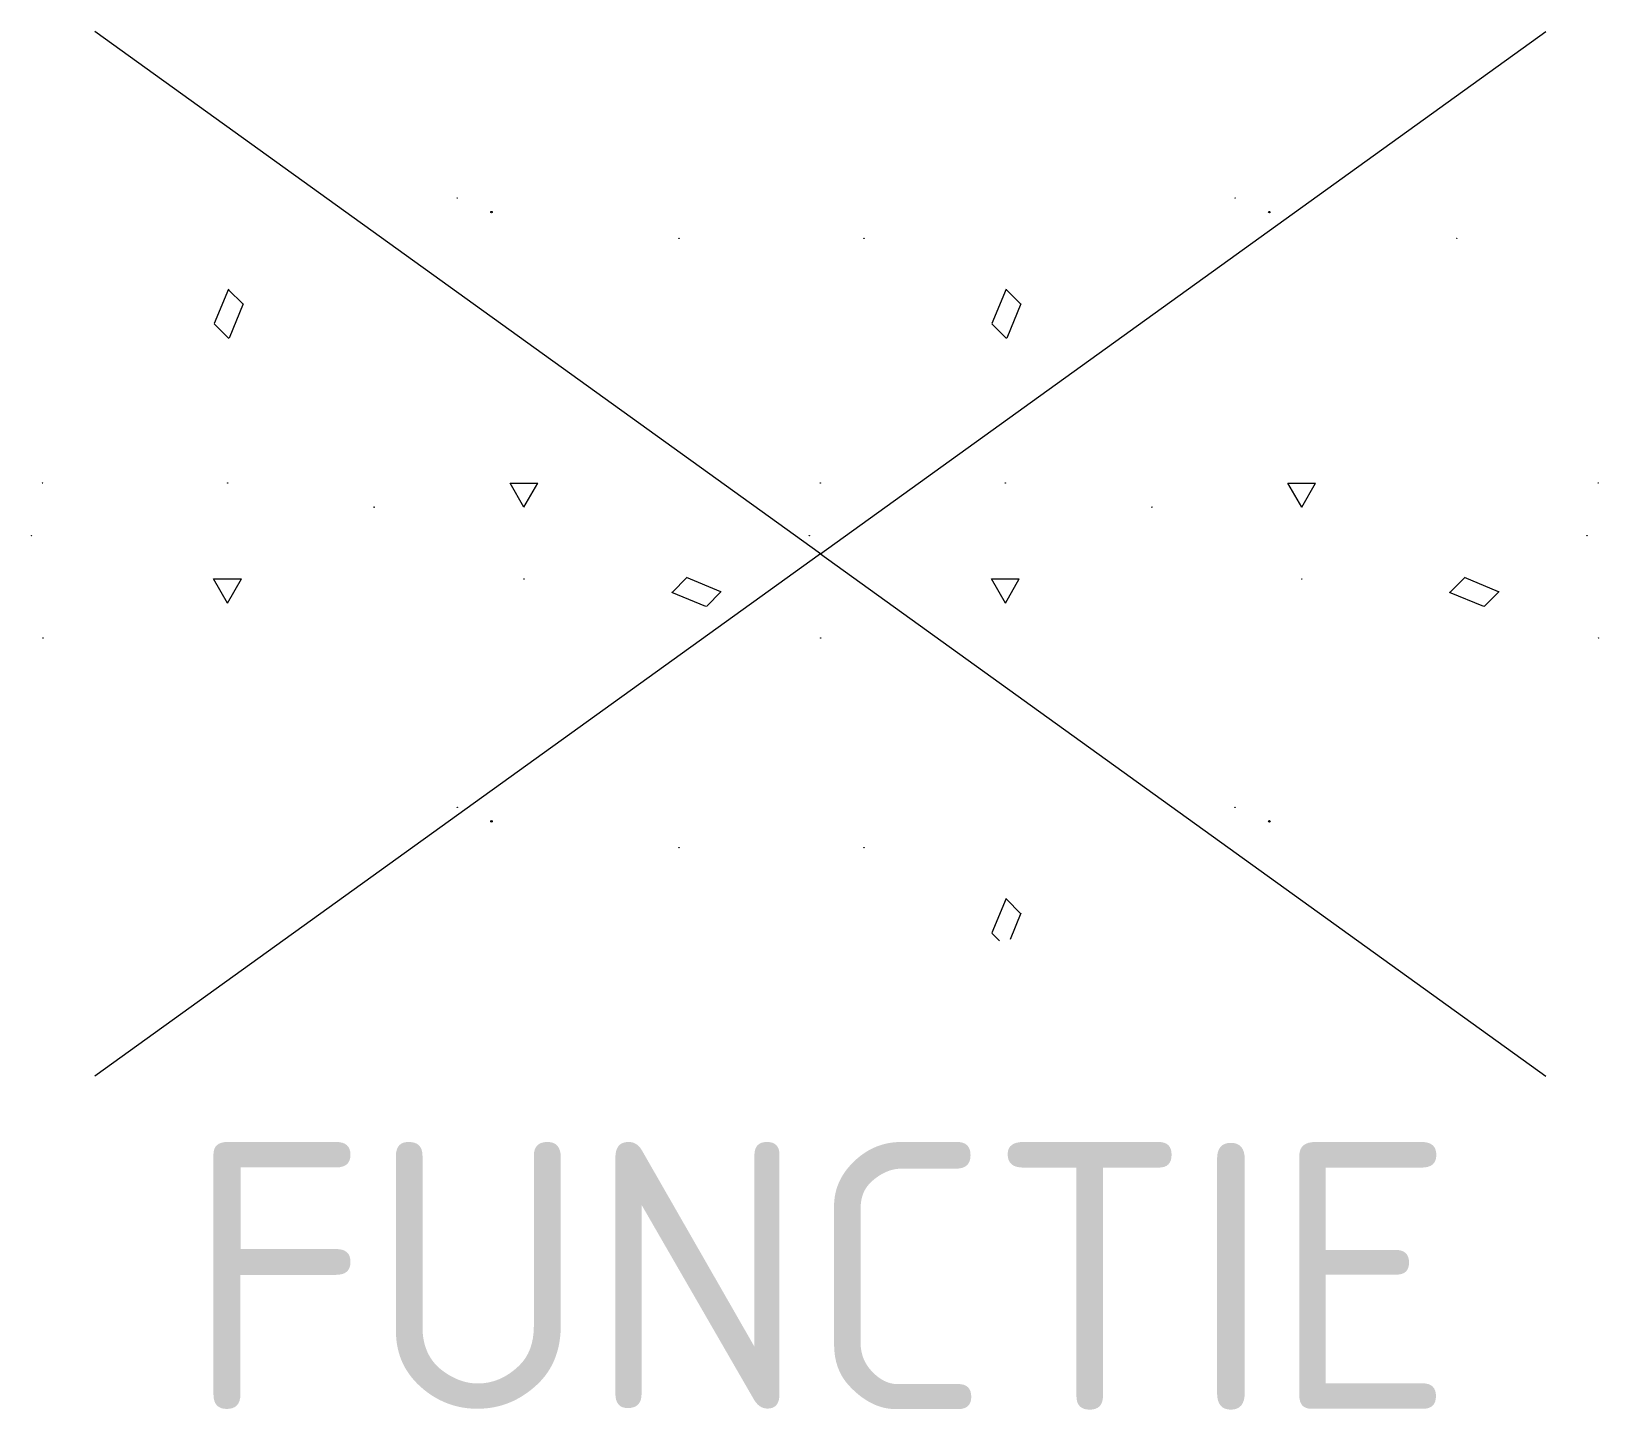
# Model space of a CAD drawing. Header units: metres. Extents: x -5.3 to 5.3, y -5.8 to 3.5.
import ezdxf
from ezdxf.enums import TextEntityAlignment as Align

# ---------------------------------------------------------------- set-up
doc = ezdxf.new("R2010")
doc.units = ezdxf.units.M
doc.styles.add('NLCS-ISO', font='NLCS-ISO.ttf')

msp = doc.modelspace()

# ---------------------------------------------------------------- linework, layer by layer
for p, q in [((0, 0), (-4.895, 3.524)), ((0, 0), (4.895, 3.524)), ((-3.994, 1.785), (-4.09, 1.554)), ((-3.995, 1.783), (-3.895, 1.683)), ((1.254, 1.785), (1.158, 1.554)), ((1.253, 1.783), (1.353, 1.683)), ((-3.894, 1.685), (-3.99, 1.454)), ((1.354, 1.685), (1.258, 1.454)), ((-4.091, 1.552), (-3.991, 1.452)), ((1.157, 1.552), (1.257, 1.452)), ((-2.094, 0.477), (-1.906, 0.477)), ((-2, 0.315), (-2.094, 0.477)), ((-2, 0.315), (-1.906, 0.477)), ((3.155, 0.477), (3.342, 0.477)), ((3.249, 0.315), (3.155, 0.477)), ((3.249, 0.315), (3.342, 0.477)), ((0, 0), (-4.895, -3.524)), ((0, 0), (4.895, -3.524)), ((-4.094, -0.17), (-3.906, -0.17)), ((-4, -0.333), (-4.094, -0.17)), ((-4, -0.333), (-3.906, -0.17)), ((-1, -0.261), (-0.9, -0.161)), ((-0.905, -0.159), (-0.674, -0.254)), ((1.155, -0.17), (1.342, -0.17)), ((1.249, -0.333), (1.155, -0.17)), ((1.249, -0.333), (1.342, -0.17)), ((4.249, -0.261), (4.349, -0.161)), ((4.344, -0.159), (4.575, -0.254)), ((-1.005, -0.259), (-0.774, -0.354)), ((-0.769, -0.356), (-0.669, -0.256)), ((4.244, -0.259), (4.475, -0.354)), ((4.48, -0.356), (4.58, -0.256)), ((1.254, -2.326), (1.158, -2.557)), ((1.253, -2.329), (1.353, -2.429)), ((1.354, -2.426), (1.281, -2.603)), ((1.157, -2.56), (1.21, -2.612))]:
    msp.add_line(p, q)
for centre, radius in [((-2.45, 2.401), 0.00119), ((2.799, 2.401), 0.00119), ((-2.219, 2.305), 0.00491), ((3.03, 2.305), 0.00491), ((-0.953, 2.128), 0.00119), ((0.295, 2.128), 0.00119), ((4.295, 2.128), 0.00119), ((-5.249, 0.477), 0.00119), ((-4, 0.477), 0.00119), ((0, 0.477), 0.00119), ((1.249, 0.477), 0.00119), ((5.249, 0.477), 0.00119), ((-3.011, 0.314), 0.00119), ((2.238, 0.314), 0.00119), ((-5.323, 0.121), 0.00119), ((-0.074, 0.121), 0.00119), ((5.174, 0.121), 0.00119), ((-2, -0.17), 0.00119), ((3.249, -0.17), 0.00119), ((-5.246, -0.569), 0.00119), ((0.002, -0.569), 0.00119), ((5.251, -0.569), 0.00119), ((-2.45, -1.711), 0.00119), ((2.799, -1.711), 0.00119), ((-2.219, -1.806), 0.00491), ((3.03, -1.806), 0.00491), ((-0.953, -1.983), 0.00119), ((0.295, -1.983), 0.00119)]:
    msp.add_circle(centre, radius)

# ---------------------------------------------------------------- texts
at = {"style": 'NLCS-ISO', "flags": 1}
msp.add_attdef('FUNCTIE', text='', height=1.8, dxfattribs=at).set_placement((0, -3.975), align=Align.TOP_CENTER)

doc.saveas('drawing.dxf')
